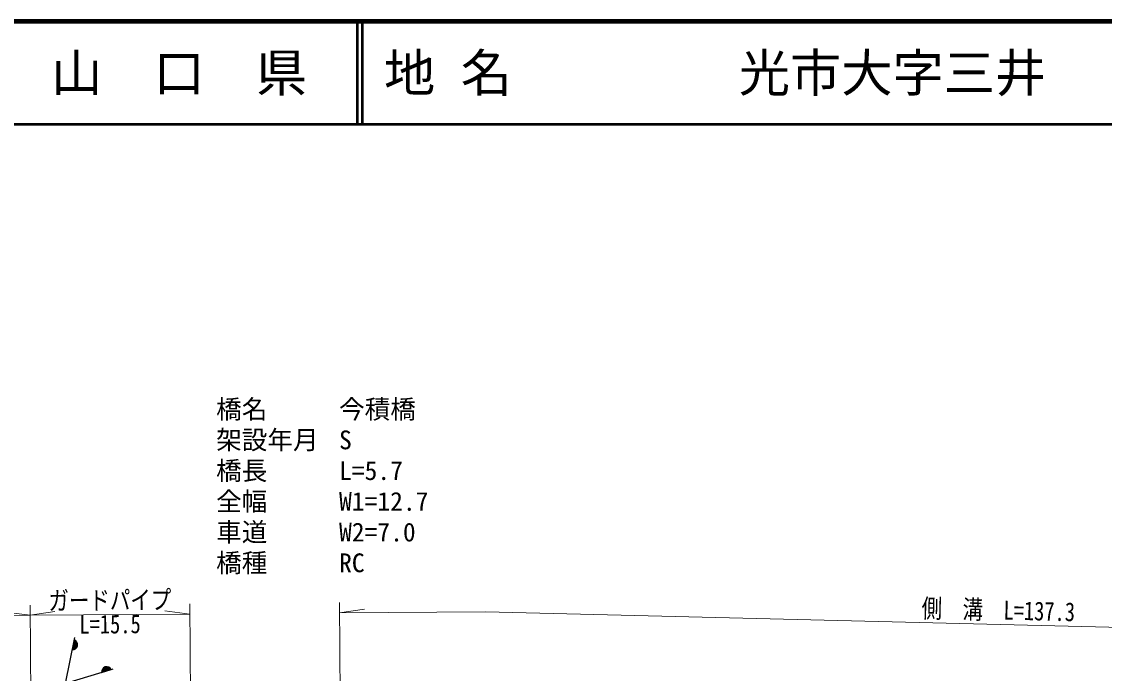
# Model space of a CAD drawing. Units: millimetres at full size, sheet at 1:1000; details may follow other scales. Extents: x 40000 to 680000, y 20000 to 380000.
# Drawn here: x 335000 to 440712, y 316372 to 380000 of the extents above; entities that cross this region are included whole.
import ezdxf
from ezdxf.enums import TextEntityAlignment as Align

# ---------------------------------------------------------------- set-up
doc = ezdxf.new("R2010")
doc.units = ezdxf.units.MM
doc.header["$LTSCALE"] = 1000
for name, color, linetype, lineweight in [('M-BGD', 7, 'Continuous', 25), ('M-STR-HTXT', 7, 'Continuous', 13), ('M-TTL', 2, 'Continuous', 140), ('M-TTL-LINE', 7, 'Continuous', 50)]:
    doc.layers.add(name, color=color, linetype=linetype, lineweight=lineweight)
doc.layers.add('M-TTL-TXT', color=7, linetype='Continuous')
doc.styles.add('ＭＳ ゴシック', font='')
doc.styles.get('ＭＳ ゴシック').set_extended_font_data('MS Gothic')

msp = doc.modelspace()

# ---------------------------------------------------------------- hatches: boundary and pattern name
at = {"layer": 'M-BGD'}
for points in [[(340142, 319633, -0.82183), (339943, 318662)], [(342803, 316464, -0.82183), (343751, 316751)]]:
    msp.add_hatch(color=256, dxfattribs=at).paths.add_polyline_path(points)

# ---------------------------------------------------------------- linework, layer by layer
for p, q in [((340142, 319633), (339943, 318662)), ((342803, 316464), (343751, 316751))]:
    msp.add_line(p, q, dxfattribs=at)
msp.add_lwpolyline([(343897, 316795), (339270, 315393), (340192, 319875)], dxfattribs=at)
for centre, start, end in [((339947, 319167), 269.54604, 67.20423), ((343306, 316514), 28.03911, 185.6973)]:
    msp.add_arc(centre, 505, start, end, dxfattribs=at)
at = {"layer": 'M-STR-HTXT'}
for p, q in [((335987, 302342), (335817, 323037)), ((351421, 322165), (348987, 322487)), ((351608, 300217), (351410, 323165)), ((366226, 297190), (366035, 323280)), ((366042, 322280), (368470, 322639)), ((262198, 321433), (335825, 322037)), ((335825, 322037), (333391, 322359)), ((335825, 322037), (338253, 322399)), ((335825, 322037), (351421, 322165))]:
    msp.add_line(p, q, dxfattribs=at)
msp.add_lwpolyline([(366042, 322280), (380284, 322384), (461013, 320381), (497734, 319446)], dxfattribs=at)
at = {"layer": 'M-TTL'}
msp.add_line((680000, 380000), (40000, 380000), dxfattribs=at)
at = {"layer": 'M-TTL-LINE'}
for p, q in [((367750, 380000), (367750, 370000)), ((368250, 380000), (368250, 370000)), ((40000, 370000), (680000, 370000))]:
    msp.add_line(p, q, dxfattribs=at)

# ---------------------------------------------------------------- texts
at = {"layer": 'M-STR-HTXT', "style": 'ＭＳ ゴシック'}
for s, p in [('橋名', (353990, 340698)), ('今積橋', (365990, 340698)), ('架設年月', (353990, 337698)), ('S', (365990, 337698)), ('橋長', (353990, 334698)), ('L=5.7', (365990, 334698)), ('全幅', (353990, 331698)), ('W1=12.7', (365990, 331698)), ('車道', (353990, 328698)), ('W2=7.0', (365990, 328698)), ('橋種', (353990, 325698)), ('RC', (365990, 325698))]:
    msp.add_text(s, height=1833, dxfattribs=at).set_placement(p, align=Align.BOTTOM_LEFT)
at = {"layer": 'M-STR-HTXT', "style": 'ＭＳ ゴシック', "width": 0.8}
for s, rotation, p in [('ガードパイプ', 0.47, (343624, 322049)), ('側\u3000溝\u3000L=137.3', 358.578, (430326, 321091))]:
    msp.add_text(s, height=1833, rotation=rotation, dxfattribs=at).set_placement(p, align=Align.BOTTOM_CENTER)
msp.add_text('L=15.5', height=1833, rotation=0.47, dxfattribs=at).set_placement((343623, 322101), align=Align.TOP_CENTER)
at = {"layer": 'M-TTL-TXT', "style": 'ＭＳ ゴシック'}
for s, p in [('光市大字三井', (405024, 375000)), ('地 名', (370380, 375000))]:
    msp.add_text(s, height=3666, dxfattribs=at).set_placement(p, align=Align.MIDDLE_LEFT)
msp.add_text('山\u3000口\u3000県', height=3666, dxfattribs=at).set_placement((350375, 375000), align=Align.MIDDLE_CENTER)

doc.saveas('drawing.dxf')
